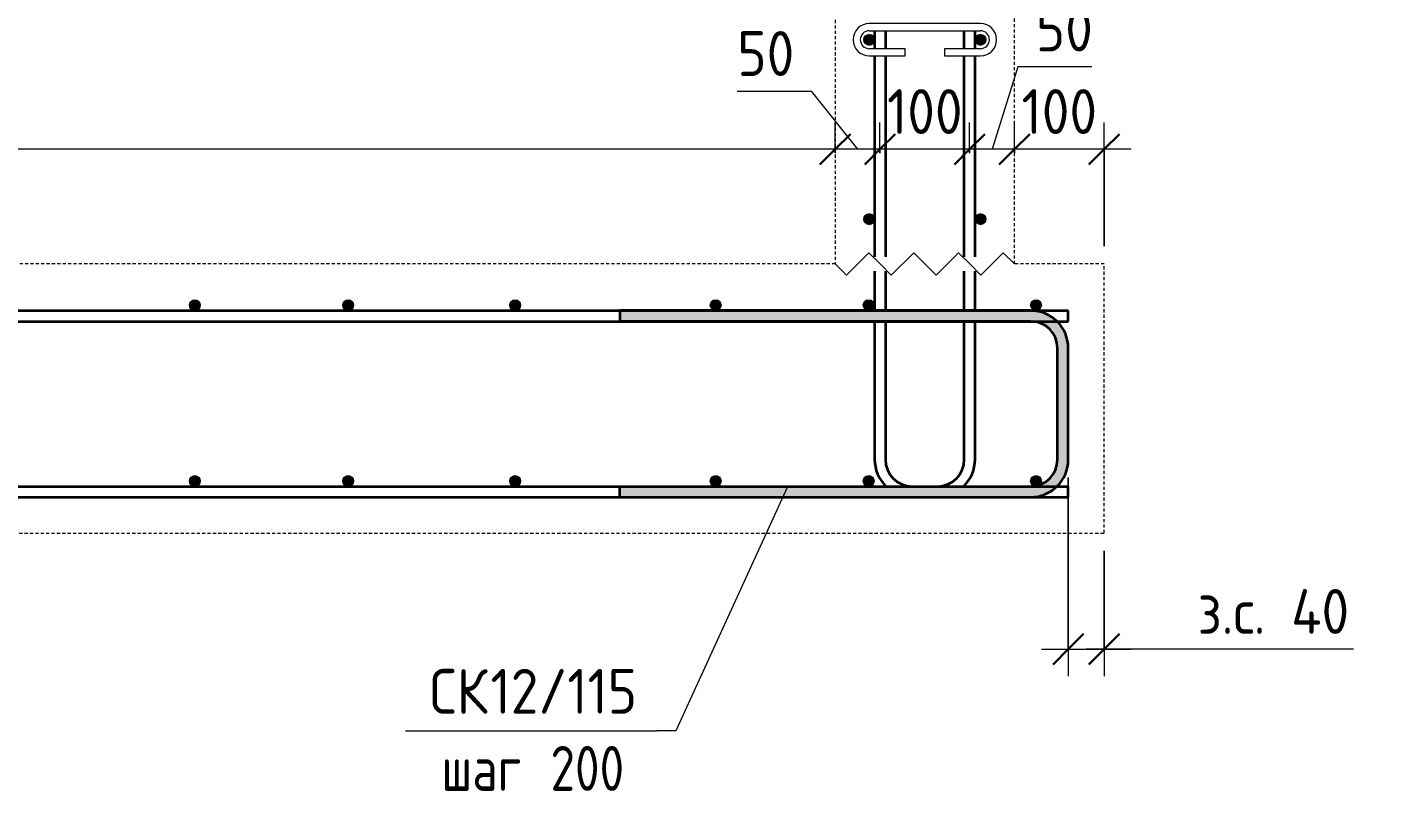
# Model space of a CAD drawing. Header units: millimetres. Extents: x -35709 to -15218, y -2926 to 78616.
# Drawn here: x -23263 to -21749, y -2577 to -1726 of the extents above; entities that cross this region are included whole.
import ezdxf

# ---------------------------------------------------------------- set-up
doc = ezdxf.new("R2010")
doc.units = ezdxf.units.MM
doc.linetypes.add('01 Штриховая _4 мм_', pattern=[6, 3.5, -2.5])
for name, color, linetype, lineweight in [('AA_Dim', 7, 'Continuous', 9), ('AA_Dim-20', 7, 'Continuous', 9), ('AA_Oformlenie', 7, 'Continuous', 9), ('AA_Vinoska', 7, 'Continuous', 9), ('KR_Armatura', 7, 'Continuous', 20), ('KR_Armatura_Tonkie', 7, 'Continuous', 20)]:
    doc.layers.add(name, color=color, linetype=linetype, lineweight=lineweight)
doc.layers.add('AF_Stena_Опалубка', color=7, linetype='Continuous', lineweight=20, true_color=0x0063c6)
doc.layers.add('KR_Fundament', color=7, linetype='Continuous', lineweight=20, true_color=0x804000)
doc.styles.add('ISOCPEUR_1', font='isocpeur.TTF', dxfattribs={"width": 0.9, "height": 50})
doc.styles.add('ISOCPEUR_2', font='isocpeur.TTF', dxfattribs={"width": 0.8, "height": 50})
doc.dimstyles.new('00_Точн_3_знака__прозр_', dxfattribs={"dimscale": 304.8, "dimtxt": 50.137748, "dimasz": 0.111549, "dimexe": 0.098425, "dimexo": 0.065617, "dimgap": 0.006562, "dimtad": 1, "dimdec": 3, "dimrnd": 0.001, "dimdsep": 46, "dimtxsty": 'ISOCPEUR_1', "dimblk1": 'OBLIQUE', "dimblk2": 'OBLIQUE', "dimsah": 1, "dimcen": 0.09, "dimdle": 0.098425, "dimazin": 0, "dimtfac": 1, "dimtdec": 4, "dimtix": 1, "dimtmove": 0, "dimatfit": 3, "dimfxl": 1, "dimtvp": 1, "dimtolj": 1, "dimtzin": 0, "dimlwd": 18, "dimlwe": 18, "dimarcsym": 2})
doc.dimstyles.new('00_Точн_3_знака__прозр__1', dxfattribs={"dimscale": 304.8, "dimtxt": 50.137748, "dimasz": 0.111549, "dimexe": 0.098425, "dimexo": 0.065617, "dimgap": 0.006562, "dimtad": 1, "dimdec": 3, "dimrnd": 0.001, "dimdsep": 46, "dimtxsty": 'ISOCPEUR_1', "dimblk1": 'OBLIQUE', "dimblk2": 'OBLIQUE', "dimsah": 1, "dimcen": 0.09, "dimdle": 0.098425, "dimazin": 0, "dimtfac": 1, "dimtdec": 4, "dimtix": 1, "dimtmove": 1, "dimatfit": 3, "dimfxl": 1, "dimtvp": 1, "dimtolj": 1, "dimtzin": 0, "dimlwd": 18, "dimlwe": 18, "dimarcsym": 2})

# ---------------------------------------------------------------- blocks, each defined once
blk = doc.blocks.new('Последовательность узлов - 3мм масшт20 маскировка-904226-А-А Арм')
at = {"layer": 'AA_Oformlenie'}
for p, q in [((31680.1, -270), (31692.6, -282.5)), ((31692.6, -282.5), (31717.6, -257.5)), ((31730.1, -270), (31717.6, -257.5)), ((31730.1, -270), (31742.6, -282.5)), ((31742.6, -282.5), (31767.6, -257.5)), ((31780.1, -270), (31767.6, -257.5)), ((31780.1, -270), (31792.6, -282.5)), ((31792.6, -282.5), (31817.6, -257.5)), ((31830.1, -270), (31817.6, -257.5)), ((31830.1, -270), (31842.6, -282.5)), ((31842.6, -282.5), (31867.6, -257.5)), ((31880.1, -270), (31867.6, -257.5))]:
    blk.add_line(p, q, dxfattribs=at)
blk = doc.blocks.new('079_Шпилька _ЭлУзла_ - d8 А240-3883367-А-А Арм')
at = {"layer": 'AA_Oformlenie'}
for p, q in [((29922.1, -302), (29798.1, -302)), ((29798.1, -310), (29922.1, -310)), ((29838.1, -330), (29798.1, -330)), ((29838.1, -338), (29838.1, -330)), ((29922.1, -330), (29882.1, -330)), ((29882.1, -330), (29882.1, -338)), ((29798.1, -338), (29838.1, -338)), ((29882.1, -338), (29922.1, -338))]:
    blk.add_line(p, q, dxfattribs=at)
for centre, radius, start, end in [((29798.1, -320), 18, 90, 270), ((29922.1, -320), 18, 270, 90), ((29798.1, -320), 10, 90, 270), ((29922.1, -320), 10, 270, 90)]:
    blk.add_arc(centre, radius, start, end, dxfattribs=at)
blk = doc.blocks.new('DIMBLOCK47-А-А Арм')
at = {"layer": 'AA_Dim-20', "color": 30, "lineweight": 18, "true_color": 0xff8000, "transparency": 16777216}
for p, q in [((-22102, -2228), (-22102, -2449.5)), ((-22102, -2419.5), (-22102, -2228)), ((-22062, -2310), (-22062, -2449.5)), ((-22062, -2419.5), (-22062, -2310)), ((-22132, -2419.5), (-22032, -2419.5)), ((-21977.8, -2419.5), (-22082, -2419.5)), ((-21783.8, -2419.5), (-21977.8, -2419.5))]:
    blk.add_line(p, q, dxfattribs=at)
at = {"layer": 'AA_Dim-20', "color": 30, "lineweight": 30, "true_color": 0xff8000, "transparency": 16777216}
for p, q in [((-22102, -2419.5), (-22085, -2402.5)), ((-22062, -2419.5), (-22045, -2402.5)), ((-22102, -2419.5), (-22119, -2436.5)), ((-22062, -2419.5), (-22079, -2436.5))]:
    blk.add_line(p, q, dxfattribs=at)
at = {"layer": 'AA_Dim-20', "color": 0, "lineweight": 18, "transparency": 16777216, "insert": (-21957.8, -2352.4), "char_height": 50, "width": 208.876, "attachment_point": 1, "line_spacing_factor": 1.135194, "style": 'ISOCPEUR_1'}
blk.add_mtext('з.с. 40', dxfattribs=at)
blk = doc.blocks.new('_Oblique')
at = {"color": 0, "linetype": 'ByBlock', "lineweight": -2}
blk.add_line((-0.5, -0.5), (0.5, 0.5), dxfattribs=at)
blk = doc.blocks.new('DIMBLOCK59-А-А Арм')
at = {"layer": 'AA_Dim-20', "color": 30, "lineweight": 18, "true_color": 0xff8000, "transparency": 16777216}
for p, q in [((-22162, -1866.3), (-22162, -1832.2)), ((-22062, -1970), (-22062, -1832.2)), ((-22032, -1862.2), (-22162, -1862.2)), ((-22162, -1862.2), (-22162, -1866.3)), ((-22062, -1862.2), (-22062, -1970))]:
    blk.add_line(p, q, dxfattribs=at)
at = {"layer": 'AA_Dim-20', "color": 30, "lineweight": 30, "true_color": 0xff8000, "transparency": 16777216}
for p, q in [((-22162, -1862.2), (-22145, -1845.2)), ((-22062, -1862.2), (-22045, -1845.2)), ((-22162, -1862.2), (-22179, -1879.2)), ((-22062, -1862.2), (-22079, -1879.2))]:
    blk.add_line(p, q, dxfattribs=at)
at = {"layer": 'AA_Dim-20', "color": 0, "lineweight": 18, "transparency": 16777216, "insert": (-22154.1, -1795.1), "char_height": 50, "width": 101.032, "attachment_point": 1, "line_spacing_factor": 1.135194, "style": 'ISOCPEUR_1'}
blk.add_mtext('100', dxfattribs=at)
blk = doc.blocks.new('DIMBLOCK60-А-А Арм')
at = {"layer": 'AA_Dim-20', "color": 30, "lineweight": 18, "true_color": 0xff8000, "transparency": 16777216}
for p, q in [((-22158.2, -1770.2), (-22187, -1862.2)), ((-22075.7, -1770.2), (-22158.2, -1770.2)), ((-22212, -1866.3), (-22212, -1832.2)), ((-22162, -1866.3), (-22162, -1832.2)), ((-22162, -1862.2), (-22212, -1862.2)), ((-22212, -1862.2), (-22212, -1866.3)), ((-22162, -1862.2), (-22162, -1866.3))]:
    blk.add_line(p, q, dxfattribs=at)
at = {"layer": 'AA_Dim-20', "color": 30, "lineweight": 30, "true_color": 0xff8000, "transparency": 16777216}
for p, q in [((-22212, -1862.2), (-22195, -1845.2)), ((-22162, -1862.2), (-22145, -1845.2)), ((-22212, -1862.2), (-22229, -1879.2)), ((-22162, -1862.2), (-22179, -1879.2))]:
    blk.add_line(p, q, dxfattribs=at)
at = {"layer": 'AA_Dim-20', "color": 0, "lineweight": 18, "transparency": 16777216, "insert": (-22138.2, -1703), "char_height": 50, "width": 74.923, "attachment_point": 1, "line_spacing_factor": 1.135194, "style": 'ISOCPEUR_1'}
blk.add_mtext('50', dxfattribs=at)
blk = doc.blocks.new('DIMBLOCK61-А-А Арм')
at = {"layer": 'AA_Dim-20', "color": 30, "lineweight": 18, "true_color": 0xff8000, "transparency": 16777216}
for p, q in [((-22312, -1866.3), (-22312, -1832.2)), ((-22212, -1866.3), (-22212, -1832.2)), ((-22212, -1862.2), (-22312, -1862.2)), ((-22312, -1862.2), (-22312, -1866.3)), ((-22212, -1862.2), (-22212, -1866.3))]:
    blk.add_line(p, q, dxfattribs=at)
at = {"layer": 'AA_Dim-20', "color": 30, "lineweight": 30, "true_color": 0xff8000, "transparency": 16777216}
for p, q in [((-22312, -1862.2), (-22295, -1845.2)), ((-22212, -1862.2), (-22195, -1845.2)), ((-22312, -1862.2), (-22329, -1879.2)), ((-22212, -1862.2), (-22229, -1879.2))]:
    blk.add_line(p, q, dxfattribs=at)
at = {"layer": 'AA_Dim-20', "color": 0, "lineweight": 18, "transparency": 16777216, "insert": (-22304.1, -1795.1), "char_height": 50, "width": 101.032, "attachment_point": 1, "line_spacing_factor": 1.135194, "style": 'ISOCPEUR_1'}
blk.add_mtext('100', dxfattribs=at)
blk = doc.blocks.new('DIMBLOCK62-А-А Арм')
at = {"layer": 'AA_Dim-20', "color": 30, "lineweight": 18, "true_color": 0xff8000, "transparency": 16777216}
for p, q in [((-22471.2, -1797.5), (-22388.8, -1797.5)), ((-22388.8, -1797.5), (-22337, -1862.2)), ((-22362, -1866.3), (-22362, -1832.2)), ((-22312, -1866.3), (-22312, -1832.2)), ((-22312, -1862.2), (-22362, -1862.2)), ((-22362, -1862.2), (-22362, -1866.3)), ((-22312, -1862.2), (-22312, -1866.3))]:
    blk.add_line(p, q, dxfattribs=at)
at = {"layer": 'AA_Dim-20', "color": 30, "lineweight": 30, "true_color": 0xff8000, "transparency": 16777216}
for p, q in [((-22362, -1862.2), (-22345, -1845.2)), ((-22312, -1862.2), (-22295, -1845.2)), ((-22362, -1862.2), (-22379, -1879.2)), ((-22312, -1862.2), (-22329, -1879.2))]:
    blk.add_line(p, q, dxfattribs=at)
at = {"layer": 'AA_Dim-20', "color": 0, "lineweight": 18, "transparency": 16777216, "insert": (-22471.2, -1730.4), "char_height": 50, "width": 74.923, "attachment_point": 1, "line_spacing_factor": 1.135194, "style": 'ISOCPEUR_1'}
blk.add_mtext('50', dxfattribs=at)
blk = doc.blocks.new('DIMBLOCK63-А-А Арм')
at = {"layer": 'AA_Dim-20', "color": 30, "lineweight": 18, "true_color": 0xff8000, "transparency": 16777216}
for p, q in [((-25162, -1866.3), (-25162, -1832.2)), ((-22362, -1866.3), (-22362, -1832.2)), ((-22362, -1862.2), (-25162, -1862.2)), ((-25162, -1862.2), (-25162, -1866.3)), ((-22362, -1862.2), (-22362, -1866.3))]:
    blk.add_line(p, q, dxfattribs=at)
at = {"layer": 'AA_Dim-20', "color": 30, "lineweight": 30, "true_color": 0xff8000, "transparency": 16777216}
for p, q in [((-25162, -1862.2), (-25145, -1845.2)), ((-22362, -1862.2), (-22345, -1845.2)), ((-25162, -1862.2), (-25179, -1879.2)), ((-22362, -1862.2), (-22379, -1879.2))]:
    blk.add_line(p, q, dxfattribs=at)
at = {"layer": 'AA_Dim-20', "color": 0, "lineweight": 18, "transparency": 16777216, "insert": (-23824.4, -1795.1), "char_height": 50, "width": 149.846, "attachment_point": 1, "line_spacing_factor": 1.135194, "style": 'ISOCPEUR_1'}
blk.add_mtext('2800', dxfattribs=at)
blk = doc.blocks.new('042_М_Арматуры - Диам длина поз _ Комментарий-2260297-А-А Арм')
at = {"layer": 'AA_Vinoska'}
blk.add_line((34200.8, -2510.4), (34480.8, -2510.4), dxfattribs=at)

msp = doc.modelspace()

# ---------------------------------------------------------------- hatches: boundary and pattern name
at = {"layer": 'KR_Armatura'}
h = msp.add_hatch(color=256, dxfattribs=at)
edge = h.paths.add_edge_path()
edge.add_arc((-22323.9876, -1740), 6, 0, 360)
for points in [[(-22323.9876, -1746), (-22318.7914, -1743), (-22318.7914, -1737), (-22323.9876, -1734), (-22329.1837, -1737), (-22329.1837, -1743)], [(-22199.9876, -1746), (-22194.7914, -1743), (-22194.7914, -1737), (-22199.9876, -1734), (-22205.1837, -1737), (-22205.1837, -1743)], [(-22323.9876, -1946), (-22318.7914, -1943), (-22318.7914, -1937), (-22323.9876, -1934), (-22329.1837, -1937), (-22329.1837, -1943)], [(-22199.9876, -1946), (-22194.7914, -1943), (-22194.7914, -1937), (-22199.9876, -1934), (-22205.1837, -1937), (-22205.1837, -1943)], [(-23079.1357, -2041.1962), (-23073.1357, -2041.1962), (-23070.1357, -2036), (-23073.1357, -2030.8038), (-23079.1357, -2030.8038), (-23082.1357, -2036)], [(-22908.1142, -2041.1962), (-22902.1142, -2041.1962), (-22899.1142, -2036), (-22902.1142, -2030.8038), (-22908.1142, -2030.8038), (-22911.1142, -2036)], [(-22721.8765, -2041.1962), (-22715.8765, -2041.1962), (-22712.8765, -2036), (-22715.8765, -2030.8038), (-22721.8765, -2030.8038), (-22724.8765, -2036)], [(-22498.2468, -2041.1962), (-22492.2468, -2041.1962), (-22489.2468, -2036), (-22492.2468, -2030.8038), (-22498.2468, -2030.8038), (-22501.2468, -2036)], [(-22327.6172, -2041.1962), (-22321.6172, -2041.1962), (-22318.6172, -2036), (-22321.6172, -2030.8038), (-22327.6172, -2030.8038), (-22330.6172, -2036)], [(-22140.9876, -2041.1962), (-22134.9876, -2041.1962), (-22131.9876, -2036), (-22134.9876, -2030.8038), (-22140.9876, -2030.8038), (-22143.9876, -2036)], [(-23079.1357, -2237.1962), (-23073.1357, -2237.1962), (-23070.1357, -2232), (-23073.1357, -2226.8038), (-23079.1357, -2226.8038), (-23082.1357, -2232)], [(-22908.1142, -2237.1962), (-22902.1142, -2237.1962), (-22899.1142, -2232), (-22902.1142, -2226.8038), (-22908.1142, -2226.8038), (-22911.1142, -2232)], [(-22721.8765, -2237.1962), (-22715.8765, -2237.1962), (-22712.8765, -2232), (-22715.8765, -2226.8038), (-22721.8765, -2226.8038), (-22724.8765, -2232)], [(-22498.2468, -2237.1962), (-22492.2468, -2237.1962), (-22489.2468, -2232), (-22492.2468, -2226.8038), (-22498.2468, -2226.8038), (-22501.2468, -2232)], [(-22327.6172, -2237.1962), (-22321.6172, -2237.1962), (-22318.6172, -2232), (-22321.6172, -2226.8038), (-22327.6172, -2226.8038), (-22330.6172, -2232)], [(-22140.9876, -2237.1962), (-22134.9876, -2237.1962), (-22131.9876, -2232), (-22134.9876, -2226.8038), (-22140.9876, -2226.8038), (-22143.9876, -2232)]]:
    msp.add_hatch(color=256, dxfattribs=at).paths.add_polyline_path(points)
h = msp.add_hatch(color=256, dxfattribs=at)
edge = h.paths.add_edge_path()
edge.add_arc((-22199.9876, -1740), 6, 0, 360)
h = msp.add_hatch(color=256, dxfattribs=at)
edge = h.paths.add_edge_path()
edge.add_arc((-22323.9876, -1940), 6, 0, 360)
h = msp.add_hatch(color=256, dxfattribs=at)
edge = h.paths.add_edge_path()
edge.add_arc((-22199.9876, -1940), 6, 0, 360)
h = msp.add_hatch(color=256, dxfattribs=at)
edge = h.paths.add_edge_path()
edge.add_arc((-23076.1357, -2036), 6, 0, 360)
h = msp.add_hatch(color=256, dxfattribs=at)
edge = h.paths.add_edge_path()
edge.add_arc((-22905.1142, -2036), 6, 0, 360)
h = msp.add_hatch(color=256, dxfattribs=at)
edge = h.paths.add_edge_path()
edge.add_arc((-22718.8765, -2036), 6, 0, 360)
h = msp.add_hatch(color=256, dxfattribs=at)
edge = h.paths.add_edge_path()
edge.add_arc((-22495.2468, -2036), 6, 0, 360)
h = msp.add_hatch(color=256, dxfattribs=at)
edge = h.paths.add_edge_path()
edge.add_arc((-22324.6172, -2036), 6, 0, 360)
h = msp.add_hatch(color=256, dxfattribs=at)
edge = h.paths.add_edge_path()
edge.add_arc((-22137.9876, -2036), 6, 0, 360)
h = msp.add_hatch(color=256, dxfattribs=at)
edge = h.paths.add_edge_path()
edge.add_arc((-23076.1357, -2232), 6, 0, 360)
h = msp.add_hatch(color=256, dxfattribs=at)
edge = h.paths.add_edge_path()
edge.add_arc((-22905.1142, -2232), 6, 0, 360)
h = msp.add_hatch(color=256, dxfattribs=at)
edge = h.paths.add_edge_path()
edge.add_arc((-22718.8765, -2232), 6, 0, 360)
h = msp.add_hatch(color=256, dxfattribs=at)
edge = h.paths.add_edge_path()
edge.add_arc((-22495.2468, -2232), 6, 0, 360)
h = msp.add_hatch(color=256, dxfattribs=at)
edge = h.paths.add_edge_path()
edge.add_arc((-22324.6172, -2232), 6, 0, 360)
h = msp.add_hatch(color=256, dxfattribs=at)
edge = h.paths.add_edge_path()
edge.add_arc((-22137.9876, -2232), 6, 0, 360)
at = {"layer": 'KR_Armatura_Tonkie'}
for points in [[(-22249.4835, -2054), (-22143.9876, -2054), (-22143.9876, -2042), (-22601.9876, -2042), (-22601.9876, -2054)], [(-22101.9876, -2084), (-22103.4187, -2073.1296), (-22107.6145, -2063), (-22114.2891, -2054.3015), (-22122.9876, -2047.6269), (-22133.1172, -2043.4311), (-22143.9876, -2042), (-22143.9876, -2054), (-22136.223, -2055.0222), (-22128.9876, -2058.0192), (-22122.7744, -2062.7868), (-22118.0068, -2069), (-22115.0098, -2076.2354), (-22113.9876, -2084)], [(-22101.9876, -2208), (-22101.9876, -2084), (-22113.9876, -2084), (-22113.9876, -2208)], [(-22143.9876, -2250), (-22133.1172, -2248.5689), (-22122.9876, -2244.3731), (-22114.2891, -2237.6985), (-22107.6145, -2229), (-22103.4187, -2218.8704), (-22101.9876, -2208), (-22113.9876, -2208), (-22115.0098, -2215.7646), (-22118.0068, -2223), (-22122.7744, -2229.2132), (-22128.9876, -2233.9808), (-22136.223, -2236.9778), (-22143.9876, -2238)], [(-22143.9876, -2250), (-22143.9876, -2238), (-22601.9876, -2238), (-22601.9876, -2250)]]:
    msp.add_hatch(color=256, dxfattribs=at).paths.add_polyline_path(points)

# ---------------------------------------------------------------- linework, layer by layer
at = {"layer": 'AA_Vinoska'}
for p, q in [((-22415.3963, -2239.2544), (-22539.82, -2510.4482)), ((-22539.82, -2510.4482), (-22561.2724, -2510.4482))]:
    msp.add_line(p, q, dxfattribs=at)
at = {"layer": 'AF_Stena_Опалубка', "linetype": '01 Штриховая _4 мм_'}
for p, q in [((-22361.9876, -1640), (-22361.9876, -1990)), ((-22161.9876, -1990), (-22161.9876, -1640))]:
    msp.add_line(p, q, dxfattribs=at)
at = {"layer": 'KR_Armatura'}
for p, q in [((-22323.9876, -1734), (-22329.1837, -1737)), ((-22329.1837, -1737), (-22329.1837, -1743)), ((-22318.7914, -1737), (-22323.9876, -1734)), ((-22318.7914, -1743), (-22318.7914, -1737)), ((-22199.9876, -1734), (-22205.1837, -1737)), ((-22205.1837, -1737), (-22205.1837, -1743)), ((-22194.7914, -1737), (-22199.9876, -1734)), ((-22194.7914, -1743), (-22194.7914, -1737)), ((-22329.1837, -1743), (-22323.9876, -1746)), ((-22323.9876, -1746), (-22318.7914, -1743)), ((-22205.1837, -1743), (-22199.9876, -1746)), ((-22199.9876, -1746), (-22194.7914, -1743)), ((-22323.9876, -1934), (-22329.1837, -1937)), ((-22329.1837, -1937), (-22329.1837, -1943)), ((-22318.7914, -1937), (-22323.9876, -1934)), ((-22318.7914, -1943), (-22318.7914, -1937)), ((-22199.9876, -1934), (-22205.1837, -1937)), ((-22205.1837, -1937), (-22205.1837, -1943)), ((-22194.7914, -1937), (-22199.9876, -1934)), ((-22194.7914, -1943), (-22194.7914, -1937)), ((-22329.1837, -1943), (-22323.9876, -1946)), ((-22323.9876, -1946), (-22318.7914, -1943)), ((-22205.1837, -1943), (-22199.9876, -1946)), ((-22199.9876, -1946), (-22194.7914, -1943)), ((-23079.1357, -2030.8038), (-23082.1357, -2036)), ((-23082.1357, -2036), (-23079.1357, -2041.1962)), ((-23073.1357, -2030.8038), (-23079.1357, -2030.8038)), ((-23079.1357, -2041.1962), (-23073.1357, -2041.1962)), ((-23070.1357, -2036), (-23073.1357, -2030.8038)), ((-23073.1357, -2041.1962), (-23070.1357, -2036)), ((-22908.1142, -2030.8038), (-22911.1142, -2036)), ((-22911.1142, -2036), (-22908.1142, -2041.1962)), ((-22902.1142, -2030.8038), (-22908.1142, -2030.8038)), ((-22908.1142, -2041.1962), (-22902.1142, -2041.1962)), ((-22899.1142, -2036), (-22902.1142, -2030.8038)), ((-22902.1142, -2041.1962), (-22899.1142, -2036)), ((-22721.8765, -2030.8038), (-22724.8765, -2036)), ((-22724.8765, -2036), (-22721.8765, -2041.1962)), ((-22715.8765, -2030.8038), (-22721.8765, -2030.8038)), ((-22721.8765, -2041.1962), (-22715.8765, -2041.1962)), ((-22712.8765, -2036), (-22715.8765, -2030.8038)), ((-22715.8765, -2041.1962), (-22712.8765, -2036)), ((-22498.2468, -2030.8038), (-22501.2468, -2036)), ((-22501.2468, -2036), (-22498.2468, -2041.1962)), ((-22492.2468, -2030.8038), (-22498.2468, -2030.8038)), ((-22498.2468, -2041.1962), (-22492.2468, -2041.1962)), ((-22489.2468, -2036), (-22492.2468, -2030.8038)), ((-22492.2468, -2041.1962), (-22489.2468, -2036)), ((-22327.6172, -2030.8038), (-22330.6172, -2036)), ((-22330.6172, -2036), (-22327.6172, -2041.1962)), ((-22321.6172, -2030.8038), (-22327.6172, -2030.8038)), ((-22327.6172, -2041.1962), (-22321.6172, -2041.1962)), ((-22318.6172, -2036), (-22321.6172, -2030.8038)), ((-22321.6172, -2041.1962), (-22318.6172, -2036)), ((-22140.9876, -2030.8038), (-22143.9876, -2036)), ((-22143.9876, -2036), (-22140.9876, -2041.1962)), ((-22134.9876, -2030.8038), (-22140.9876, -2030.8038)), ((-22140.9876, -2041.1962), (-22134.9876, -2041.1962)), ((-22131.9876, -2036), (-22134.9876, -2030.8038)), ((-22134.9876, -2041.1962), (-22131.9876, -2036)), ((-23079.1357, -2226.8038), (-23082.1357, -2232)), ((-23082.1357, -2232), (-23079.1357, -2237.1962)), ((-23073.1357, -2226.8038), (-23079.1357, -2226.8038)), ((-23079.1357, -2237.1962), (-23073.1357, -2237.1962)), ((-23070.1357, -2232), (-23073.1357, -2226.8038)), ((-23073.1357, -2237.1962), (-23070.1357, -2232)), ((-22908.1142, -2226.8038), (-22911.1142, -2232)), ((-22911.1142, -2232), (-22908.1142, -2237.1962)), ((-22902.1142, -2226.8038), (-22908.1142, -2226.8038)), ((-22908.1142, -2237.1962), (-22902.1142, -2237.1962)), ((-22899.1142, -2232), (-22902.1142, -2226.8038)), ((-22902.1142, -2237.1962), (-22899.1142, -2232)), ((-22721.8765, -2226.8038), (-22724.8765, -2232)), ((-22724.8765, -2232), (-22721.8765, -2237.1962)), ((-22715.8765, -2226.8038), (-22721.8765, -2226.8038)), ((-22721.8765, -2237.1962), (-22715.8765, -2237.1962)), ((-22712.8765, -2232), (-22715.8765, -2226.8038)), ((-22715.8765, -2237.1962), (-22712.8765, -2232)), ((-22498.2468, -2226.8038), (-22501.2468, -2232)), ((-22501.2468, -2232), (-22498.2468, -2237.1962)), ((-22492.2468, -2226.8038), (-22498.2468, -2226.8038)), ((-22498.2468, -2237.1962), (-22492.2468, -2237.1962)), ((-22489.2468, -2232), (-22492.2468, -2226.8038)), ((-22492.2468, -2237.1962), (-22489.2468, -2232)), ((-22327.6172, -2226.8038), (-22330.6172, -2232)), ((-22330.6172, -2232), (-22327.6172, -2237.1962)), ((-22321.6172, -2226.8038), (-22327.6172, -2226.8038)), ((-22327.6172, -2237.1962), (-22321.6172, -2237.1962)), ((-22318.6172, -2232), (-22321.6172, -2226.8038)), ((-22321.6172, -2237.1962), (-22318.6172, -2232)), ((-22140.9876, -2226.8038), (-22143.9876, -2232)), ((-22143.9876, -2232), (-22140.9876, -2237.1962)), ((-22134.9876, -2226.8038), (-22140.9876, -2226.8038)), ((-22140.9876, -2237.1962), (-22134.9876, -2237.1962)), ((-22131.9876, -2232), (-22134.9876, -2226.8038)), ((-22134.9876, -2237.1962), (-22131.9876, -2232))]:
    msp.add_line(p, q, dxfattribs=at)
for centre in [(-22323.9876, -1740), (-22199.9876, -1740), (-22323.9876, -1940), (-22199.9876, -1940), (-23076.1357, -2036), (-22905.1142, -2036), (-22718.8765, -2036), (-22495.2468, -2036), (-22324.6172, -2036), (-22137.9876, -2036), (-23076.1357, -2232), (-22905.1142, -2232), (-22718.8765, -2232), (-22495.2468, -2232), (-22324.6172, -2232), (-22137.9876, -2232)]:
    msp.add_circle(centre, 6, dxfattribs=at)
at = {"layer": 'KR_Armatura_Tonkie', "lineweight": 35}
for p, q in [((-22317.9876, -1730), (-22317.9876, -1750)), ((-22305.9876, -1730), (-22305.9876, -1750)), ((-22217.9876, -1750), (-22217.9876, -1730)), ((-22205.9876, -1750), (-22205.9876, -1730)), ((-22317.9876, -1758), (-22317.9876, -1982)), ((-22305.9876, -1758), (-22305.9876, -1982)), ((-22217.9876, -1982), (-22217.9876, -1758)), ((-22205.9876, -1982), (-22205.9876, -1758)), ((-22317.9876, -1998), (-22317.9876, -2042)), ((-22305.9876, -1998), (-22305.9876, -2042)), ((-22217.9876, -2042), (-22217.9876, -1998)), ((-22205.9876, -2042), (-22205.9876, -1998)), ((-27341.9876, -2042), (-22101.9876, -2042)), ((-22143.9876, -2042), (-22601.9876, -2042)), ((-22601.9876, -2042), (-22601.9876, -2054)), ((-22101.9876, -2054), (-22101.9876, -2042)), ((-27341.9876, -2054), (-22101.9876, -2054)), ((-22143.9876, -2054), (-22601.9876, -2054)), ((-22317.9876, -2054), (-22317.9876, -2208)), ((-22305.9876, -2054), (-22305.9876, -2208)), ((-22217.9876, -2208), (-22217.9876, -2054)), ((-22205.9876, -2208), (-22205.9876, -2054)), ((-22113.9876, -2208), (-22113.9876, -2084)), ((-22101.9876, -2208), (-22101.9876, -2084)), ((-27341.9876, -2238), (-22101.9876, -2238)), ((-22601.9876, -2238), (-22143.9876, -2238)), ((-22601.9876, -2250), (-22601.9876, -2238)), ((-22275.9876, -2238), (-22247.9876, -2238)), ((-22101.9876, -2250), (-22101.9876, -2238)), ((-27341.9876, -2250), (-22101.9876, -2250)), ((-22601.9876, -2250), (-22143.9876, -2250)), ((-22275.9876, -2250), (-22247.9876, -2250))]:
    msp.add_line(p, q, dxfattribs=at)
for centre, radius, start, end in [((-22143.9876, -2084), 42, 360, 90), ((-22143.9876, -2084), 30, 0, 90), ((-22275.9876, -2208), 42, 180, 225.6776046), ((-22275.9876, -2208), 30, 180, 270), ((-22247.9876, -2208), 30, 270, 360), ((-22247.9876, -2208), 42, 314.3223954, 0), ((-22143.9876, -2208), 30, 270, 360), ((-22143.9876, -2208), 42, 270, 0)]:
    msp.add_arc(centre, radius, start, end, dxfattribs=at)
at = {"layer": 'KR_Fundament', "linetype": '01 Штриховая _4 мм_'}
for p, q in [((-22361.9876, -1990), (-25161.9876, -1990)), ((-22061.9876, -1990), (-22161.9876, -1990)), ((-22061.9876, -2290), (-22061.9876, -1990)), ((-27381.9876, -2290), (-22061.9876, -2290))]:
    msp.add_line(p, q, dxfattribs=at)

# ---------------------------------------------------------------- block references
at = {"layer": 'AA_Oformlenie'}
for name, p in [('079_Шпилька _ЭлУзла_ - d8 А240-3883367-А-А Арм', (-52122.0492, -1420)), ('Последовательность узлов - 3мм масшт20 маскировка-904226-А-А Арм', (-54042.0492, -1720))]:
    msp.add_blockref(name, p, dxfattribs=at)
at = {"layer": 'AA_Vinoska'}
msp.add_blockref('042_М_Арматуры - Диам длина поз _ Комментарий-2260297-А-А Арм', (-57042.0492, 0), dxfattribs=at)

# ---------------------------------------------------------------- texts
at = {"layer": 'AA_Vinoska', "char_height": 50, "attachment_point": 1}
for s, insert, width, style in [('СК', (-22814.2096, -2441.4432), 82.253137, 'ISOCPEUR_1'), ('12/115', (-22746.3439, -2441.4432), 199.139175, 'ISOCPEUR_1'), (' 200', (-22704.9312, -2527.4243), 133.4008, 'ISOCPEUR_2'), ('шаг', (-22801.2396, -2527.4243), 116.7257, 'ISOCPEUR_2')]:
    msp.add_mtext(s, dxfattribs=dict(at, insert=insert, width=width, style=style))

# ---------------------------------------------------------------- dimensions: what is measured, and where the dimension line sits
at = {"layer": 'AA_Dim', "color": 30, "lineweight": 18, "true_color": 0xff8000}
for base, p1, p2, override, picture, middle in [((-22211.9876, -1862.2247), (-22161.9876, -1886.2663), (-22211.9876, -1886.2663), {"dimpost": '<>', "dimfxl": 50}, 'DIMBLOCK60-А-А Арм', (-22100.7126, -1736.3747)), ((-22361.9876, -1862.2247), (-22311.9876, -1886.2663), (-22361.9876, -1886.2663), {"dimpost": '<>', "dimfxl": 50}, 'DIMBLOCK62-А-А Арм', (-22433.7723, -1763.7086)), ((-22061.9876, -2419.5035), (-22101.9876, -2208), (-22061.9876, -2290), {"dimpost": 'з.с. <>', "dimfxl": 91.235958}, 'DIMBLOCK47-А-А Арм', (-21853.4014, -2385.701))]:
    dim = msp.add_linear_dim(base=base, p1=p1, p2=p2, dimstyle='00_Точн_3_знака__прозр__1', override=override, dxfattribs=at)
    dim.commit()
    dim.dimension.update_dxf_attribs({"geometry": picture, "text_midpoint": middle, "dimtype": 160})
for base, p1, p2, override, picture, middle in [((-25161.9876, -1862.2247), (-22361.9876, -1886.2663), (-25161.9876, -1886.2663), {"dimpost": '<>', "dimfxl": 2800}, 'DIMBLOCK63-А-А Арм', (-23761.9876, -1835.2247)), ((-22311.9876, -1862.2247), (-22211.9876, -1886.2663), (-22311.9876, -1886.2663), {"dimpost": '<>', "dimfxl": 100}, 'DIMBLOCK61-А-А Арм', (-22261.9876, -1835.2247)), ((-22161.9876, -1862.2247), (-22061.9876, -1990), (-22161.9876, -1886.2663), {"dimpost": '<>', "dimfxl": 144.085671}, 'DIMBLOCK59-А-А Арм', (-22111.9876, -1835.2247))]:
    dim = msp.add_linear_dim(base=base, p1=p1, p2=p2, dimstyle='00_Точн_3_знака__прозр_', override=override, dxfattribs=at)
    dim.commit()
    dim.dimension.update_dxf_attribs({"geometry": picture, "text_midpoint": middle})

doc.saveas('drawing.dxf')
